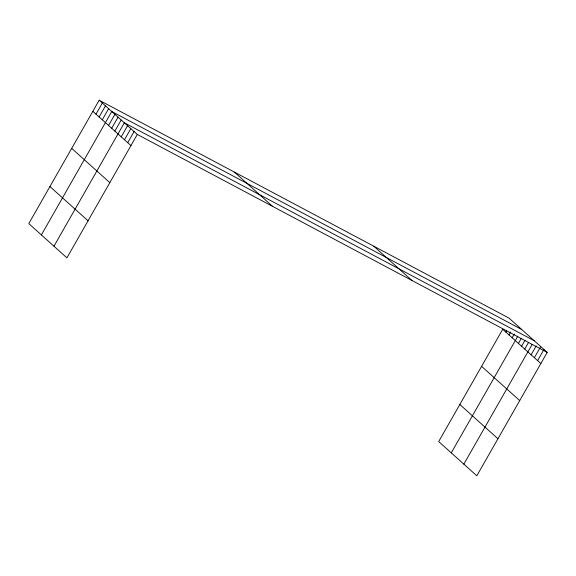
<?xml version="1.0" encoding="UTF-8"?>
<svg xmlns="http://www.w3.org/2000/svg" width="576" height="576" viewBox="0 0 576 576"><rect width="100%" height="100%" fill="white"/><g stroke="black" fill="none" stroke-linecap="round" stroke-linejoin="round"><path stroke-width="0.86" d="M99.187 100.202L28.8 223.61L66.924 257.854L137.311 134.446L99.187 100.202L509.076 318.146L547.2 352.39L476.813 475.798L438.689 441.554L502.726 329.285L540.85 363.535M95.983 114.163L102.334 103.025M99.13 116.993L105.48 105.854M102.269 119.815L108.626 108.677M41.378 234.907L111.773 111.499L521.662 329.45M108.562 125.467L114.912 114.329M111.708 128.29L118.058 117.151M114.854 131.112L121.205 119.974M53.964 246.211L124.351 122.803L534.24 340.747M121.241 136.85L127.591 125.712M124.481 139.759L130.831 128.621M127.721 142.675L134.071 131.537M505.872 332.114L506.714 330.624M509.011 334.937L510.71 331.97M512.158 337.759L514.274 334.051M451.267 452.858L517.846 336.132M518.45 343.411L521.417 338.213M521.597 346.241L524.981 340.301M524.743 349.063L528.552 342.382M463.846 464.155L532.123 344.462M531.122 354.802L536.206 345.888M534.362 357.71L540.72 346.572M537.61 360.619L543.96 349.481M137.311 134.446L547.2 352.39M373.817 246.226L411.934 280.469M481.594 366.336L519.718 400.579M234.454 172.123L272.578 206.366M459.821 404.503L497.945 438.754M92.837 111.341L130.961 145.584M71.705 148.385L109.829 182.635M49.932 186.559L88.056 220.802"/></g></svg>
